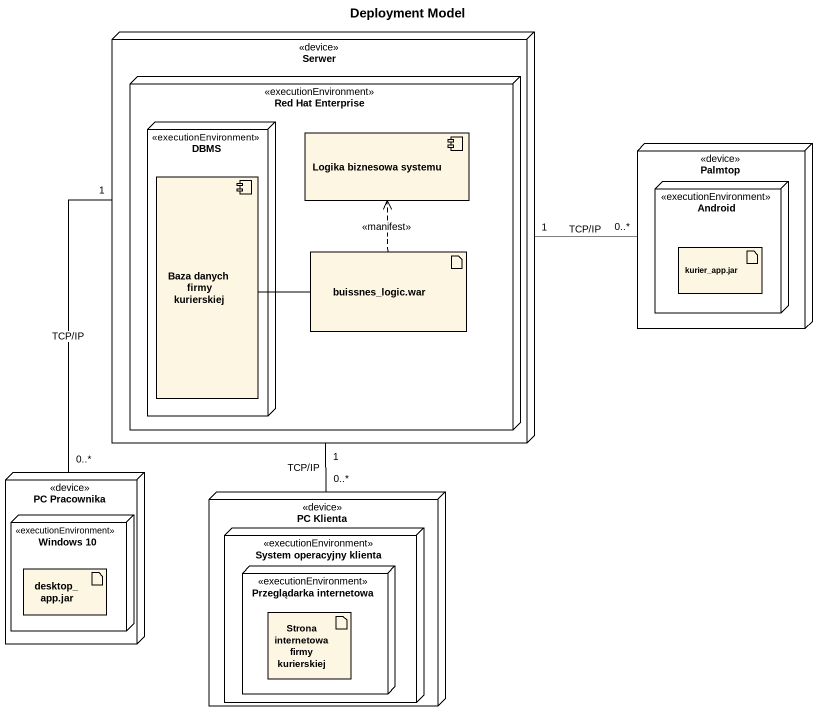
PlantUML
@startuml
title Deployment Model
node Serwer <<device>> {
  node "Red Hat Enterprise" as Red_Hat_Enterprise <<executionEnvironment>> {
    node DBMS <<executionEnvironment>> {
      component "Baza danych firmy kurierskiej" as Baza_danych_firmy
    }
    component "Logika biznesowa systemu" as Logika_biznesowa_systemu
    artifact "buissnes_logic.war" as buissnes_logic_war
  }
}
node Palmtop <<device>> {
  node Android <<executionEnvironment>> {
    artifact "kurier_app.jar" as kurier_app_jar
  }
}
node "PC Pracownika" as PC_Pracownika <<device>> {
  node "Windows 10" as Windows_10 <<executionEnvironment>> {
    artifact "desktop_app.jar" as desktop_app_jar
  }
}
node "PC Klienta" as PC_Klienta <<device>> {
  node "System operacyjny klienta" as System_operacyjny_klienta <<executionEnvironment>> {
    node "Przeglądarka internetowa" as Przeglądarka_internetowa <<executionEnvironment>> {
      artifact "Strona internetowa firmy kurierskiej" as Strona_internetowa_firmy
    }
  }
}
Palmtop "0..*" -left- "1" Serwer : TCP/IP
buissnes_logic_war .up.> Logika_biznesowa_systemu : <<manifest>>
buissnes_logic_war -left- Baza_danych_firmy
PC_Pracownika "0..*" -up- "1" Serwer : TCP/IP
PC_Klienta "0..*" -up- "1" Serwer : TCP/IP
@enduml
